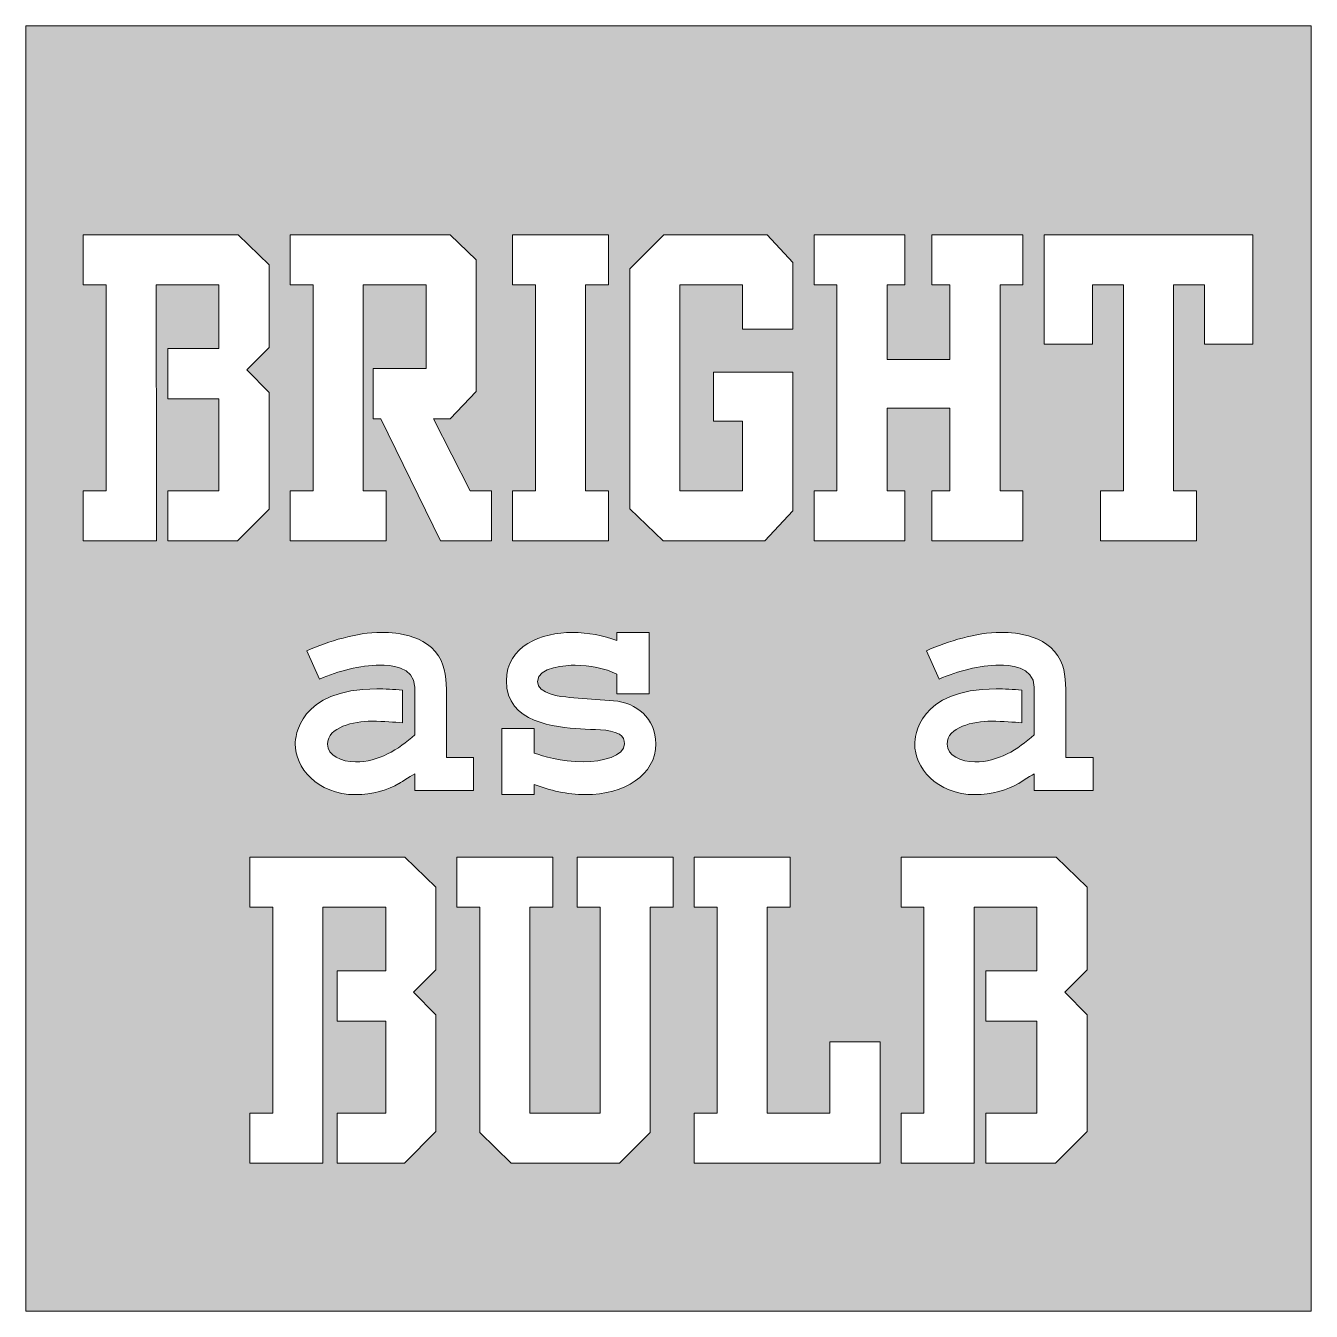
# Model space of a CAD drawing. Header units: inches. Extents: x 0 to 102, y 0 to 102.
import ezdxf

# ---------------------------------------------------------------- set-up
doc = ezdxf.new("R2010")
doc.units = ezdxf.units.IN
doc.header["$MEASUREMENT"] = 0
doc.layers.add('Layer 1', color=7, linetype='Continuous')

msp = doc.modelspace()

# ---------------------------------------------------------------- hatches: boundary and pattern name
at = {"layer": 'Layer 1', "true_color": 0xfaaf40}
h = msp.add_hatch(color=43, dxfattribs=at)
h.dxf.hatch_style = 2
h.paths.add_polyline_path([(101.6, 101.6), (0, 101.6), (0, 0), (101.6, 0)])
h.paths.add_polyline_path([(62.3, 64.83), (64.11, 64.83), (64.11, 81.12), (62.3, 81.12), (62.3, 85.08), (69.49, 85.08), (69.49, 81.12), (68.07, 81.12), (68.07, 75.22), (73.04, 75.22), (73.04, 81.12), (71.61, 81.12), (71.61, 85.08), (78.81, 85.08), (78.81, 81.12), (77, 81.12), (77, 64.83), (78.81, 64.83), (78.81, 60.88), (71.61, 60.88), (71.61, 64.83), (73.04, 64.83), (73.04, 71.38), (68.07, 71.38), (68.07, 64.83), (69.49, 64.83), (69.49, 60.88), (62.3, 60.88)])
h.paths.add_polyline_path([(47.74, 82.39), (50.42, 85.08), (58.61, 85.08), (60.62, 82.88), (60.62, 77.61), (56.66, 77.61), (56.66, 81.12), (51.7, 81.12), (51.7, 64.83), (56.66, 64.83), (56.66, 70.35), (54.35, 70.35), (54.35, 74.22), (60.62, 74.22), (60.62, 63.27), (58.42, 60.88), (50.39, 60.88), (47.74, 63.43)])
h.paths.add_polyline_path([(38.48, 64.83), (40.29, 64.83), (40.29, 81.12), (38.48, 81.12), (38.48, 85.08), (46.06, 85.08), (46.06, 81.12), (44.25, 81.12), (44.25, 64.83), (46.06, 64.83), (46.06, 60.88), (38.48, 60.88)])
edge = h.paths.add_edge_path()
edge.add_spline(control_points=[(37.62, 46.07), (37.62, 46.07), (40.19, 46.07), (40.19, 46.07), (40.19, 46.07), (40.19, 44.12), (40.19, 44.12), (40.89, 43.87), (42.25, 43.42), (44.09, 43.42), (45.57, 43.42), (47.32, 43.9), (47.32, 44.84), (47.32, 45.15), (47.24, 45.43), (46.93, 45.6), (46.07, 46.07), (44.84, 45.93), (43.84, 46.02), (41.89, 46.18), (37.99, 46.46), (37.99, 49.83), (37.99, 52.59), (40.77, 53.65), (43.2, 53.65), (44.42, 53.65), (45.71, 53.4), (46.71, 53.01), (46.71, 53.01), (46.71, 53.65), (46.71, 53.65), (46.71, 53.65), (49.27, 53.65), (49.27, 53.65), (49.27, 53.65), (49.27, 48.8), (49.27, 48.8), (49.27, 48.8), (46.71, 48.8), (46.71, 48.8), (46.71, 48.8), (46.71, 50.36), (46.71, 50.36), (45.79, 50.81), (44.56, 51.06), (43.42, 51.06), (42.81, 51.06), (40.44, 50.92), (40.44, 49.78), (40.44, 48.75), (42.31, 48.58), (42.98, 48.52), (42.98, 48.52), (46.46, 48.25), (46.46, 48.25), (48.24, 48.11), (49.8, 46.88), (49.8, 44.84), (49.8, 42.39), (47.32, 40.83), (44.23, 40.83), (42.81, 40.83), (41.39, 41.17), (40.19, 41.64), (40.19, 41.64), (40.19, 40.83), (40.19, 40.83), (40.19, 40.83), (37.62, 40.83), (37.62, 40.83), (37.62, 40.83), (37.62, 46.07), (37.62, 46.07)], knot_values=[0, 0, 0, 0, 1, 1, 1, 2, 2, 2, 3, 3, 3, 4, 4, 4, 5, 5, 5, 6, 6, 6, 7, 7, 7, 8, 8, 8, 9, 9, 9, 10, 10, 10, 11, 11, 11, 12, 12, 12, 13, 13, 13, 14, 14, 14, 15, 15, 15, 16, 16, 16, 17, 17, 17, 18, 18, 18, 19, 19, 19, 20, 20, 20, 21, 21, 21, 22, 22, 22, 23, 23, 23, 24, 24, 24, 24], degree=3, periodic=1)
h.paths.add_polyline_path([(20.91, 64.83), (22.72, 64.83), (22.72, 81.12), (20.91, 81.12), (20.91, 85.08), (33.54, 85.08), (35.61, 83.11), (35.61, 72.69), (33.54, 70.54), (32.23, 70.54), (35.13, 64.83), (36.8, 64.83), (36.8, 60.88), (32.79, 60.88), (28.06, 70.54), (27.47, 70.54), (27.47, 74.5), (31.65, 74.5), (31.65, 81.12), (26.68, 81.12), (26.68, 64.83), (28.49, 64.83), (28.49, 60.88), (20.91, 60.88)])
edge = h.paths.add_edge_path()
edge.add_spline(control_points=[(29.49, 41.7), (28.71, 41.22), (27.32, 40.83), (26.09, 40.83), (22.97, 40.83), (21.3, 43.03), (21.3, 44.84), (21.3, 45.37), (21.55, 49.19), (27.74, 49.19), (28.39, 49.19), (29.09, 49.15), (29.77, 49.09), (29.77, 49.09), (29.77, 46.5), (29.77, 46.5), (29.12, 46.56), (28.34, 46.63), (27.35, 46.63), (25.92, 46.63), (23.86, 46.18), (23.86, 44.82), (23.86, 43.93), (24.95, 43.42), (26.06, 43.42), (27.88, 43.42), (29.46, 44.37), (30.75, 45.57), (30.75, 45.57), (30.75, 46.41), (30.75, 46.41), (30.75, 46.41), (30.75, 49), (30.75, 49), (30.75, 49), (30.75, 49.33), (30.75, 49.33), (30.75, 51), (28.68, 51.06), (28.01, 51.06), (26.37, 51.06), (24.75, 50.59), (23.22, 49.97), (23.22, 49.97), (22.22, 52.2), (22.22, 52.2), (24, 52.96), (26.09, 53.65), (28.13, 53.65), (28.68, 53.65), (31.8, 53.65), (32.84, 51.42), (33.25, 50.53), (33.25, 49.42), (33.25, 48.38), (33.25, 48.38), (33.25, 43.76), (33.25, 43.76), (33.25, 43.76), (35.4, 43.76), (35.4, 43.76), (35.4, 43.76), (35.4, 41.17), (35.4, 41.17), (35.4, 41.17), (30.75, 41.17), (30.75, 41.17), (30.75, 41.17), (30.75, 42.48), (30.75, 42.48), (30.33, 42.23), (29.49, 41.7), (29.49, 41.7)], knot_values=[0, 0, 0, 0, 1, 1, 1, 2, 2, 2, 3, 3, 3, 4, 4, 4, 5, 5, 5, 6, 6, 6, 7, 7, 7, 8, 8, 8, 9, 9, 9, 10, 10, 10, 11, 11, 11, 12, 12, 12, 13, 13, 13, 14, 14, 14, 15, 15, 15, 16, 16, 16, 17, 17, 17, 18, 18, 18, 19, 19, 19, 20, 20, 20, 21, 21, 21, 22, 22, 22, 23, 23, 23, 24, 24, 24, 24], degree=3, periodic=1)
h.paths.add_polyline_path([(11.24, 60.88), (11.24, 64.83), (15.27, 64.83), (15.27, 72.1), (11.24, 72.1), (11.24, 76.09), (15.27, 76.09), (15.27, 81.12), (10.31, 81.12), (10.33, 64.83), (10.33, 60.88), (4.54, 60.88), (4.54, 64.83), (6.35, 64.83), (6.35, 81.12), (4.54, 81.12), (4.54, 85.08), (16.78, 85.08), (19.23, 82.69), (19.23, 76.17), (17.48, 74.41), (19.23, 72.6), (19.23, 63.38), (16.74, 60.88)])
h.paths.add_polyline_path([(32.42, 26.99), (30.66, 25.23), (32.42, 23.42), (32.42, 14.2), (29.93, 11.7), (24.62, 11.7), (24.62, 15.66), (28.46, 15.66), (28.46, 22.92), (24.62, 22.92), (24.62, 26.91), (28.46, 26.91), (28.46, 31.94), (23.49, 31.94), (23.49, 11.7), (17.72, 11.7), (17.72, 15.66), (19.53, 15.66), (19.53, 31.94), (17.72, 31.94), (17.72, 35.9), (29.97, 35.9), (32.42, 33.51)])
h.paths.add_polyline_path([(51.17, 31.94), (49.36, 31.94), (49.36, 14.12), (46.93, 11.7), (38.37, 11.7), (35.89, 14.12), (35.89, 31.94), (34.08, 31.94), (34.08, 35.9), (41.66, 35.9), (41.66, 31.94), (39.85, 31.94), (39.85, 15.66), (45.4, 15.66), (45.4, 31.94), (43.59, 31.94), (43.59, 35.9), (51.17, 35.9)])
h.paths.add_polyline_path([(67.52, 11.7), (52.83, 11.7), (52.83, 15.66), (54.64, 15.66), (54.64, 31.94), (52.83, 31.94), (52.83, 35.9), (60.41, 35.9), (60.41, 31.94), (58.6, 31.94), (58.6, 15.66), (63.56, 15.66), (63.56, 21.3), (67.52, 21.3)])
h.paths.add_polyline_path([(83.88, 26.99), (82.12, 25.23), (83.88, 23.42), (83.88, 14.2), (81.39, 11.7), (75.89, 11.7), (75.89, 15.66), (79.92, 15.66), (79.92, 22.92), (75.89, 22.92), (75.89, 26.91), (79.92, 26.91), (79.92, 31.94), (74.95, 31.94), (74.97, 15.66), (74.97, 11.7), (69.18, 11.7), (69.18, 15.66), (70.99, 15.66), (70.99, 31.94), (69.18, 31.94), (69.18, 35.9), (81.43, 35.9), (83.88, 33.51)])
edge = h.paths.add_edge_path()
edge.add_spline(control_points=[(84.36, 41.17), (84.36, 41.17), (79.7, 41.17), (79.7, 41.17), (79.7, 41.17), (79.7, 42.48), (79.7, 42.48), (79.29, 42.23), (78.45, 41.7), (78.45, 41.7), (77.67, 41.22), (76.28, 40.83), (75.05, 40.83), (71.93, 40.83), (70.26, 43.03), (70.26, 44.84), (70.26, 45.37), (70.51, 49.19), (76.69, 49.19), (77.35, 49.19), (78.05, 49.15), (78.73, 49.09), (78.73, 49.09), (78.73, 46.5), (78.73, 46.5), (78.08, 46.56), (77.3, 46.63), (76.3, 46.63), (74.88, 46.63), (72.82, 46.18), (72.82, 44.82), (72.82, 43.93), (73.91, 43.42), (75.02, 43.42), (76.83, 43.42), (78.42, 44.37), (79.7, 45.57), (79.7, 45.57), (79.7, 46.41), (79.7, 46.41), (79.7, 46.41), (79.7, 49), (79.7, 49), (79.7, 49), (79.7, 49.33), (79.7, 49.33), (79.7, 51), (77.64, 51.06), (76.97, 51.06), (75.33, 51.06), (73.71, 50.59), (72.18, 49.97), (72.18, 49.97), (71.18, 52.2), (71.18, 52.2), (72.96, 52.96), (75.05, 53.65), (77.08, 53.65), (77.64, 53.65), (80.76, 53.65), (81.79, 51.42), (82.21, 50.53), (82.21, 49.42), (82.21, 48.38), (82.21, 48.38), (82.21, 43.76), (82.21, 43.76), (82.21, 43.76), (84.36, 43.76), (84.36, 43.76), (84.36, 43.76), (84.36, 41.17), (84.36, 41.17)], knot_values=[0, 0, 0, 0, 1, 1, 1, 2, 2, 2, 3, 3, 3, 4, 4, 4, 5, 5, 5, 6, 6, 6, 7, 7, 7, 8, 8, 8, 9, 9, 9, 10, 10, 10, 11, 11, 11, 12, 12, 12, 13, 13, 13, 14, 14, 14, 15, 15, 15, 16, 16, 16, 17, 17, 17, 18, 18, 18, 19, 19, 19, 20, 20, 20, 21, 21, 21, 22, 22, 22, 23, 23, 23, 24, 24, 24, 24], degree=3, periodic=1)
h.paths.add_polyline_path([(96.99, 76.44), (93.17, 76.44), (93.17, 81.12), (90.72, 81.12), (90.72, 64.83), (92.53, 64.83), (92.53, 60.88), (84.95, 60.88), (84.95, 64.83), (86.76, 64.83), (86.76, 81.12), (84.31, 81.12), (84.31, 76.44), (80.48, 76.44), (80.48, 85.08), (96.99, 85.08)])

# ---------------------------------------------------------------- linework, layer by layer
at = {"layer": 'Layer 1', "lineweight": 0}
for points in [[(101.6, 101.6), (0, 101.6), (0, 0), (101.6, 0), (101.6, 101.6)], [(11.24, 60.88), (11.24, 64.83), (15.27, 64.83), (15.27, 72.1), (11.24, 72.1), (11.24, 76.09), (15.27, 76.09), (15.27, 81.12), (10.31, 81.12), (10.33, 64.83), (10.33, 60.88), (4.54, 60.88), (4.54, 64.83), (6.35, 64.83), (6.35, 81.12), (4.54, 81.12), (4.54, 85.08), (16.78, 85.08), (19.23, 82.69), (19.23, 76.17), (17.48, 74.41), (19.23, 72.6), (19.23, 63.38), (16.74, 60.88), (11.24, 60.88)], [(20.91, 64.83), (22.72, 64.83), (22.72, 81.12), (20.91, 81.12), (20.91, 85.08), (33.54, 85.08), (35.61, 83.11), (35.61, 72.69), (33.54, 70.54), (32.23, 70.54), (35.13, 64.83), (36.8, 64.83), (36.8, 60.88), (32.79, 60.88), (28.06, 70.54), (27.47, 70.54), (27.47, 74.5), (31.65, 74.5), (31.65, 81.12), (26.68, 81.12), (26.68, 64.83), (28.49, 64.83), (28.49, 60.88), (20.91, 60.88), (20.91, 64.83)], [(38.48, 64.83), (40.29, 64.83), (40.29, 81.12), (38.48, 81.12), (38.48, 85.08), (46.06, 85.08), (46.06, 81.12), (44.25, 81.12), (44.25, 64.83), (46.06, 64.83), (46.06, 60.88), (38.48, 60.88), (38.48, 64.83)], [(47.74, 82.39), (50.42, 85.08), (58.61, 85.08), (60.62, 82.88), (60.62, 77.61), (56.66, 77.61), (56.66, 81.12), (51.7, 81.12), (51.7, 64.83), (56.66, 64.83), (56.66, 70.35), (54.35, 70.35), (54.35, 74.22), (60.62, 74.22), (60.62, 63.27), (58.42, 60.88), (50.39, 60.88), (47.74, 63.43), (47.74, 82.39)], [(62.3, 64.83), (64.11, 64.83), (64.11, 81.12), (62.3, 81.12), (62.3, 85.08), (69.49, 85.08), (69.49, 81.12), (68.07, 81.12), (68.07, 75.22), (73.04, 75.22), (73.04, 81.12), (71.61, 81.12), (71.61, 85.08), (78.81, 85.08), (78.81, 81.12), (77, 81.12), (77, 64.83), (78.81, 64.83), (78.81, 60.88), (71.61, 60.88), (71.61, 64.83), (73.04, 64.83), (73.04, 71.38), (68.07, 71.38), (68.07, 64.83), (69.49, 64.83), (69.49, 60.88), (62.3, 60.88), (62.3, 64.83)], [(96.99, 76.44), (93.17, 76.44), (93.17, 81.12), (90.72, 81.12), (90.72, 64.83), (92.53, 64.83), (92.53, 60.88), (84.95, 60.88), (84.95, 64.83), (86.76, 64.83), (86.76, 81.12), (84.31, 81.12), (84.31, 76.44), (80.48, 76.44), (80.48, 85.08), (96.99, 85.08), (96.99, 76.44)], [(32.42, 26.99), (30.66, 25.23), (32.42, 23.42), (32.42, 14.2), (29.93, 11.7), (24.62, 11.7), (24.62, 15.66), (28.46, 15.66), (28.46, 22.92), (24.62, 22.92), (24.62, 26.91), (28.46, 26.91), (28.46, 31.94), (23.49, 31.94), (23.49, 11.7), (17.72, 11.7), (17.72, 15.66), (19.53, 15.66), (19.53, 31.94), (17.72, 31.94), (17.72, 35.9), (29.97, 35.9), (32.42, 33.51), (32.42, 26.99)], [(51.17, 31.94), (49.36, 31.94), (49.36, 14.12), (46.93, 11.7), (38.37, 11.7), (35.89, 14.12), (35.89, 31.94), (34.08, 31.94), (34.08, 35.9), (41.66, 35.9), (41.66, 31.94), (39.85, 31.94), (39.85, 15.66), (45.4, 15.66), (45.4, 31.94), (43.59, 31.94), (43.59, 35.9), (51.17, 35.9), (51.17, 31.94)], [(67.52, 11.7), (52.83, 11.7), (52.83, 15.66), (54.64, 15.66), (54.64, 31.94), (52.83, 31.94), (52.83, 35.9), (60.41, 35.9), (60.41, 31.94), (58.6, 31.94), (58.6, 15.66), (63.56, 15.66), (63.56, 21.3), (67.52, 21.3), (67.52, 11.7)], [(83.88, 26.99), (82.12, 25.23), (83.88, 23.42), (83.88, 14.2), (81.39, 11.7), (75.89, 11.7), (75.89, 15.66), (79.92, 15.66), (79.92, 22.92), (75.89, 22.92), (75.89, 26.91), (79.92, 26.91), (79.92, 31.94), (74.95, 31.94), (74.97, 15.66), (74.97, 11.7), (69.18, 11.7), (69.18, 15.66), (70.99, 15.66), (70.99, 31.94), (69.18, 31.94), (69.18, 35.9), (81.43, 35.9), (83.88, 33.51), (83.88, 26.99)]]:
    msp.add_lwpolyline(points, dxfattribs=at)
for points in [[(29.49, 41.7), (28.71, 41.22), (27.32, 40.83), (26.09, 40.83), (22.97, 40.83), (21.3, 43.03), (21.3, 44.84), (21.3, 45.37), (21.55, 49.19), (27.74, 49.19), (28.39, 49.19), (29.09, 49.15), (29.77, 49.09), (29.77, 49.09), (29.77, 46.5), (29.77, 46.5), (29.12, 46.56), (28.34, 46.63), (27.35, 46.63), (25.92, 46.63), (23.86, 46.18), (23.86, 44.82), (23.86, 43.93), (24.95, 43.42), (26.06, 43.42), (27.88, 43.42), (29.46, 44.37), (30.75, 45.57), (30.75, 45.57), (30.75, 46.41), (30.75, 46.41), (30.75, 46.41), (30.75, 49), (30.75, 49), (30.75, 49), (30.75, 49.33), (30.75, 49.33), (30.75, 51), (28.68, 51.06), (28.01, 51.06), (26.37, 51.06), (24.75, 50.59), (23.22, 49.97), (23.22, 49.97), (22.22, 52.2), (22.22, 52.2), (24, 52.96), (26.09, 53.65), (28.13, 53.65), (28.68, 53.65), (31.8, 53.65), (32.84, 51.42), (33.25, 50.53), (33.25, 49.42), (33.25, 48.38), (33.25, 48.38), (33.25, 43.76), (33.25, 43.76), (33.25, 43.76), (35.4, 43.76), (35.4, 43.76), (35.4, 43.76), (35.4, 41.17), (35.4, 41.17), (35.4, 41.17), (30.75, 41.17), (30.75, 41.17), (30.75, 41.17), (30.75, 42.48), (30.75, 42.48), (30.33, 42.23), (29.49, 41.7), (29.49, 41.7)], [(37.62, 46.07), (37.62, 46.07), (40.19, 46.07), (40.19, 46.07), (40.19, 46.07), (40.19, 44.12), (40.19, 44.12), (40.89, 43.87), (42.25, 43.42), (44.09, 43.42), (45.57, 43.42), (47.32, 43.9), (47.32, 44.84), (47.32, 45.15), (47.24, 45.43), (46.93, 45.6), (46.07, 46.07), (44.84, 45.93), (43.84, 46.02), (41.89, 46.18), (37.99, 46.46), (37.99, 49.83), (37.99, 52.59), (40.77, 53.65), (43.2, 53.65), (44.42, 53.65), (45.71, 53.4), (46.71, 53.01), (46.71, 53.01), (46.71, 53.65), (46.71, 53.65), (46.71, 53.65), (49.27, 53.65), (49.27, 53.65), (49.27, 53.65), (49.27, 48.8), (49.27, 48.8), (49.27, 48.8), (46.71, 48.8), (46.71, 48.8), (46.71, 48.8), (46.71, 50.36), (46.71, 50.36), (45.79, 50.81), (44.56, 51.06), (43.42, 51.06), (42.81, 51.06), (40.44, 50.92), (40.44, 49.78), (40.44, 48.75), (42.31, 48.58), (42.98, 48.52), (42.98, 48.52), (46.46, 48.25), (46.46, 48.25), (48.24, 48.11), (49.8, 46.88), (49.8, 44.84), (49.8, 42.39), (47.32, 40.83), (44.23, 40.83), (42.81, 40.83), (41.39, 41.17), (40.19, 41.64), (40.19, 41.64), (40.19, 40.83), (40.19, 40.83), (40.19, 40.83), (37.62, 40.83), (37.62, 40.83), (37.62, 40.83), (37.62, 46.07), (37.62, 46.07)], [(84.36, 41.17), (84.36, 41.17), (79.7, 41.17), (79.7, 41.17), (79.7, 41.17), (79.7, 42.48), (79.7, 42.48), (79.29, 42.23), (78.45, 41.7), (78.45, 41.7), (77.67, 41.22), (76.28, 40.83), (75.05, 40.83), (71.93, 40.83), (70.26, 43.03), (70.26, 44.84), (70.26, 45.37), (70.51, 49.19), (76.69, 49.19), (77.35, 49.19), (78.05, 49.15), (78.73, 49.09), (78.73, 49.09), (78.73, 46.5), (78.73, 46.5), (78.08, 46.56), (77.3, 46.63), (76.3, 46.63), (74.88, 46.63), (72.82, 46.18), (72.82, 44.82), (72.82, 43.93), (73.91, 43.42), (75.02, 43.42), (76.83, 43.42), (78.42, 44.37), (79.7, 45.57), (79.7, 45.57), (79.7, 46.41), (79.7, 46.41), (79.7, 46.41), (79.7, 49), (79.7, 49), (79.7, 49), (79.7, 49.33), (79.7, 49.33), (79.7, 51), (77.64, 51.06), (76.97, 51.06), (75.33, 51.06), (73.71, 50.59), (72.18, 49.97), (72.18, 49.97), (71.18, 52.2), (71.18, 52.2), (72.96, 52.96), (75.05, 53.65), (77.08, 53.65), (77.64, 53.65), (80.76, 53.65), (81.79, 51.42), (82.21, 50.53), (82.21, 49.42), (82.21, 48.38), (82.21, 48.38), (82.21, 43.76), (82.21, 43.76), (82.21, 43.76), (84.36, 43.76), (84.36, 43.76), (84.36, 43.76), (84.36, 41.17), (84.36, 41.17)]]:
    msp.add_open_spline(points, degree=3, knots=[0, 0, 0, 0, 1, 1, 1, 2, 2, 2, 3, 3, 3, 4, 4, 4, 5, 5, 5, 6, 6, 6, 7, 7, 7, 8, 8, 8, 9, 9, 9, 10, 10, 10, 11, 11, 11, 12, 12, 12, 13, 13, 13, 14, 14, 14, 15, 15, 15, 16, 16, 16, 17, 17, 17, 18, 18, 18, 19, 19, 19, 20, 20, 20, 21, 21, 21, 22, 22, 22, 23, 23, 23, 24, 24, 24, 24], dxfattribs=at)

doc.saveas('drawing.dxf')
